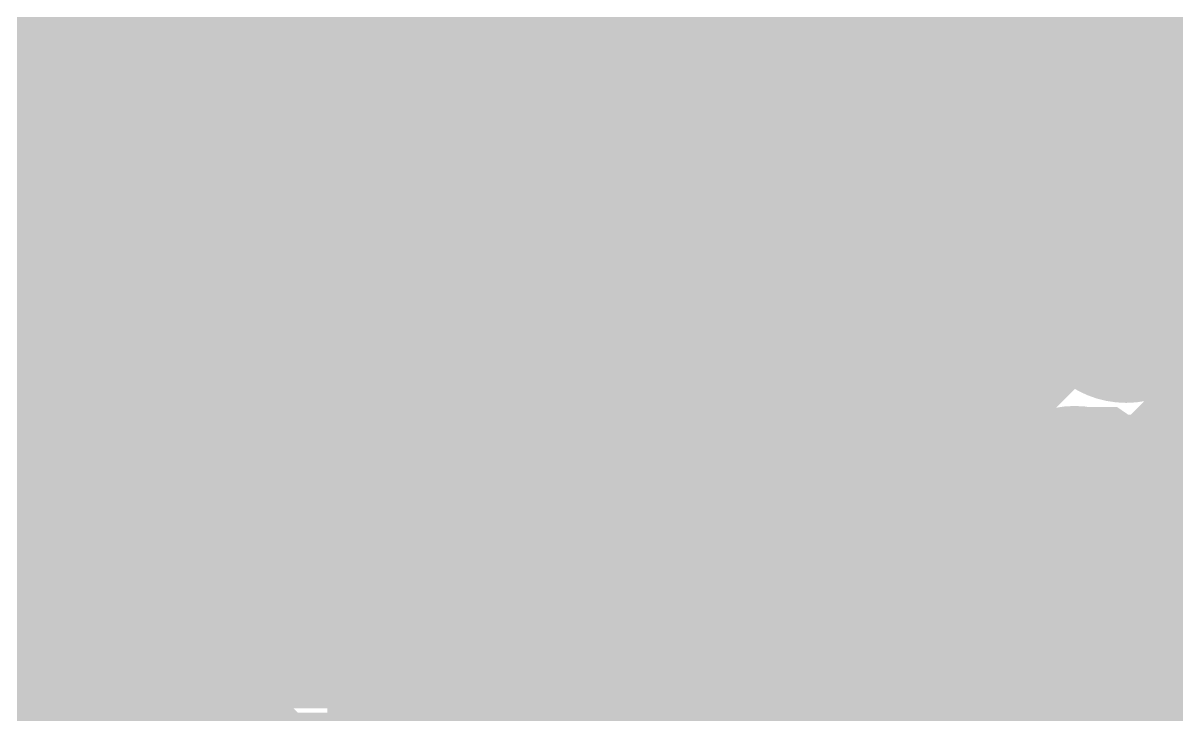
# Model space of a CAD drawing. Extents: x -72 to 72, y -47 to 50.
# Drawn here: x -17.5 to -11.81, y 23.11 to 26.52 of the extents above; entities that cross this region are included whole.
import ezdxf

# ---------------------------------------------------------------- set-up
doc = ezdxf.new("R2010")
doc.units = 0
doc.header["$MEASUREMENT"] = 0
doc.layers.get('0').update_dxf_attribs({"linetype": 'CONTINUOUS'})
for name, color, linetype in [('22-303-0_BOT', 7, 'CONTINUOUS'), ('22-303-0_DRD', 7, 'CONTINUOUS'), ('22-303-0_GND', 6, 'CONTINUOUS'), ('22-303-0_IN1', 4, 'CONTINUOUS'), ('22-303-0_IN2', 3, 'CONTINUOUS'), ('22-303-0_PWR', 5, 'CONTINUOUS'), ('22-303-0_SMB', 10, 'CONTINUOUS'), ('22-303-0_SMT', 14, 'CONTINUOUS'), ('22-303-0_SPB', 9, 'CONTINUOUS'), ('22-303-0_SPT', 12, 'CONTINUOUS'), ('22-303-0_SSB', 11, 'CONTINUOUS'), ('22-303-0_SST', 13, 'CONTINUOUS'), ('22-303-0_TOP', 8, 'CONTINUOUS'), ('THRUHOLE_TAP', 7, 'CONTINUOUS')]:
    doc.layers.add(name, color=color, linetype=linetype)

# ---------------------------------------------------------------- blocks, each defined once
blk = doc.blocks.new('RECTANGLE_37')
blk.add_solid([(0.508, 0.635), (0.508, -0.635), (-0.508, 0.635), (-0.508, -0.635)])
blk = doc.blocks.new('ROUND_48')
at = {"const_width": 0.29972}
blk.add_lwpolyline([(-0.14986, 0, 1), (0.14986, 0, 1)], format="xyb", close=True, dxfattribs=at)
blk = doc.blocks.new('RECTANGLE_59')
blk.add_solid([(0.29972, 0.19939), (0.29972, -0.19939), (-0.29972, 0.19939), (-0.29972, -0.19939)])
blk = doc.blocks.new('OBLONG_60')
at = {"const_width": 0.29972}
blk.add_lwpolyline([(0.59944, 0), (-0.59944, 0)], dxfattribs=at)
at = {"const_width": 0.14986}
for points in [[(-0.67437, 0, 1), (-0.52451, 0, 1)], [(0.52451, 0, 1), (0.67437, 0, 1)]]:
    blk.add_lwpolyline(points, format="xyb", close=True, dxfattribs=at)
blk = doc.blocks.new('ROUND_81')
at = {"const_width": 0.0635}
blk.add_lwpolyline([(-0.03175, 0, 1), (0.03175, 0, 1)], format="xyb", close=True, dxfattribs=at)
blk = doc.blocks.new('ROUND_82')
at = {"const_width": 0.50038}
blk.add_lwpolyline([(-0.25019, 0, 1), (0.25019, 0, 1)], format="xyb", close=True, dxfattribs=at)
blk = doc.blocks.new('ROUND_53')
at = {"const_width": 0.29972}
blk.add_lwpolyline([(-0.14986, 0, 1), (0.14986, 0, 1)], format="xyb", close=True, dxfattribs=at)
blk = doc.blocks.new('RECTANGLE_2')
blk.add_solid([(0.63627, 0.51308), (0.63627, -0.51308), (-0.63627, 0.51308), (-0.63627, -0.51308)])
blk = doc.blocks.new('RECTANGLE_4')
blk.add_solid([(0.4826, 0.4064), (0.4826, -0.4064), (-0.4826, 0.4064), (-0.4826, -0.4064)])
blk = doc.blocks.new('ROUND_95')
at = {"const_width": 0.10033}
blk.add_lwpolyline([(-0.050164, 0, 1), (0.050164, 0, 1)], format="xyb", close=True, dxfattribs=at)

msp = doc.modelspace()

# ---------------------------------------------------------------- linework, layer by layer
at = {"layer": '22-303-0_BOT'}
for points, const_width in [([(-13.97, 27.35072), (-13.25372, 27.35072), (-12.192, 26.289), (-11.43, 26.289)], 0.2032), ([(-21.59, 25.146), (-20.193, 26.543), (-14.76248, 26.543), (-14.605, 26.70048), (-13.97, 26.70048)], 0.2032), ([(-21.59, 25.146), (-20.193, 26.543), (-14.76248, 26.543), (-14.605, 26.70048), (-13.97, 26.70048)], 0.2032), ([(-12.9667, 26.48966), (-12.47902, 26.00198)], 0.254), ([(-12.9032, 26.42616), (-12.9032, 25.54224)], 0.254), ([(-12.84224, 26.3652), (-13.0429, 26.3652)], 0.254), ([(-12.6746, 26.19756), (-12.6746, 25.4254)], 0.254), ([(-12.61364, 26.1366), (-12.92352, 26.1366)], 0.254), ([(-21.971, 23.368), (-21.971, 23.622), (-19.54276, 26.05024), (-13.97, 26.05024)], 0.2032), ([(-12.446, 25.9715), (-12.446, 25.6159)], 0.254), ([(-12.33424, 25.908), (-12.93876, 25.908)], 0.254), ([(-12.2174, 25.8826), (-12.2174, 25.7302)], 0.254), ([(-11.87704, 25.8826), (-12.192, 25.8826)], 0.254), ([(-11.9888, 25.8826), (-11.9888, 25.74544)], 0.254), ([(-11.7602, 25.781), (-11.7602, 25.6667)], 0.254), ([(-14.95298, 25.64384), (-19.37512, 25.64384)], 0.254), ([(-17.4752, 25.64384), (-17.4752, 24.3078)], 0.254), ([(-17.2466, 25.64384), (-17.2466, 24.3078)], 0.254), ([(-17.018, 25.64384), (-17.018, 24.3078)], 0.254), ([(-16.7894, 25.64384), (-16.7894, 24.41194)], 0.254), ([(-16.5608, 25.64384), (-16.5608, 24.47798)], 0.254), ([(-16.3322, 25.64384), (-16.3322, 24.45258)], 0.254), ([(-16.1036, 25.64384), (-16.1036, 24.32304)], 0.254), ([(-15.875, 25.64384), (-15.875, 24.3078)], 0.254), ([(-15.6464, 25.64384), (-15.6464, 24.3078)], 0.254), ([(-15.4178, 25.64384), (-15.4178, 24.3078)], 0.254), ([(-15.1892, 25.64384), (-15.1892, 24.3078)], 0.254), ([(-12.34948, 25.6794), (-13.01242, 25.6794)], 0.254), ([(-11.34364, 25.6794), (-11.78052, 25.6794)], 0.254), ([(-12.96416, 25.6032), (-12.78636, 25.4254)], 0.254), ([(-15.02156, 25.4508), (-19.56816, 25.4508)], 0.254), ([(-12.5857, 25.4508), (-12.81176, 25.4508)], 0.254), ([(-12.60094, 25.4254), (-12.78636, 25.4254)], 0.254), ([(-13.97, 25.4), (-13.335, 25.4), (-12.954, 25.019), (-12.192, 25.019), (-12.065, 25.146)], 0.2032), ([(-14.98854, 25.2222), (-19.79676, 25.2222)], 0.254), ([(-14.9606, 25.16886), (-14.9606, 24.3078)], 0.254), ([(-14.77264, 24.9936), (-20.02536, 24.9936)], 0.254), ([(-14.732, 24.97582), (-14.732, 24.3078)], 0.254), ([(-13.45438, 24.94534), (-14.56944, 24.94534)], 0.254), ([(-14.5034, 24.94534), (-14.5034, 22.6314)], 0.254), ([(-14.2748, 24.94534), (-14.2748, 22.6314)], 0.254), ([(-14.0462, 24.94534), (-14.0462, 22.6314)], 0.254), ([(-13.8176, 24.94534), (-13.8176, 24.63546)], 0.254), ([(-13.589, 24.94534), (-13.589, 24.63546)], 0.254), ([(-13.45438, 24.94534), (-13.24102, 24.73198)], 0.254), ([(-13.3604, 24.85136), (-13.3604, 24.63546)], 0.254), ([(-13.27404, 24.765), (-20.25396, 24.765)], 0.254), ([(-13.83538, 24.63546), (-13.83538, 23.62454)], 0.254), ([(-13.08608, 24.63546), (-13.83538, 24.63546)], 0.254), ([(-13.83538, 24.5364), (-20.48256, 24.5364)], 0.254), ([(-16.93164, 24.3078), (-20.71116, 24.3078)], 0.254), ([(-16.93164, 24.3078), (-18.3388, 24.3078)], 0.254), ([(-14.6812, 24.3078), (-16.08582, 24.3078)], 0.254), ([(-13.83538, 24.3078), (-16.08582, 24.3078)], 0.254), ([(-15.494, 24.3078), (-15.494, 23.368)], 0.254), ([(-14.6812, 24.3078), (-14.6812, 22.6314)], 0.254), ([(-13.23086, 24.13), (-12.319, 24.13), (-13.23086, 24.13)], 0.2032), ([(-13.23086, 24.13), (-12.319, 24.13)], 0.2032), ([(-13.83538, 24.0792), (-14.6812, 24.0792)], 0.254), ([(-16.51, 23.876), (-17.018, 23.368), (-17.526, 23.368)], 0.2032), ([(-14.097, 23.876), (-14.605, 23.368), (-15.494, 23.368), (-14.605, 23.368), (-14.097, 23.876)], 0.2032), ([(-15.494, 23.368), (-14.605, 23.368), (-14.097, 23.876)], 0.2032), ([(-15.494, 23.368), (-14.605, 23.368), (-14.097, 23.876)], 0.2032), ([(-13.83538, 23.8506), (-14.6812, 23.8506)], 0.254), ([(-12.64666, 23.622), (-14.6812, 23.622)], 0.254), ([(-12.65174, 23.62454), (-13.83538, 23.62454)], 0.254), ([(-13.8176, 23.62454), (-13.8176, 23.33498)], 0.254), ([(-13.589, 23.62454), (-13.589, 23.33498)], 0.254), ([(-13.3604, 23.62454), (-13.3604, 23.33498)], 0.254), ([(-13.1318, 23.62454), (-13.1318, 23.33498)], 0.254), ([(-12.9032, 23.62454), (-12.9032, 23.33498)], 0.254), ([(-12.6746, 23.62454), (-12.6746, 23.33498)], 0.254), ([(-12.446, 23.53818), (-12.446, 23.43404)], 0.254), ([(-12.35456, 23.52548), (-12.47394, 23.4061)], 0.254), ([(-12.192, 20.066), (-12.192, 23.114), (-11.82624, 23.47976), (-11.43, 23.47976)], 0.2032), ([(-14.6812, 23.368), (-15.494, 23.368)], 0.254), ([(-12.48664, 23.3934), (-14.6812, 23.3934)], 0.254), ([(-12.62634, 23.33498), (-13.83538, 23.33498)], 0.254), ([(-13.83538, 23.33498), (-13.83538, 22.80666)], 0.254), ([(-12.62634, 23.33498), (-12.62634, 22.32406)], 0.254), ([(-13.83538, 23.1648), (-14.6812, 23.1648)], 0.254), ([(-12.59586, 23.1648), (-12.62634, 23.1648)], 0.254), ([(-12.5984, 23.114), (-12.5984, 20.85848)], 0.254)]:
    msp.add_lwpolyline(points, dxfattribs=dict(at, const_width=const_width))
at = {"layer": '22-303-0_BOT', "const_width": 0.254}
for points in [[(-13.05306, 26.37536, 0.0792031), (-12.96771, 26.49019)], [(-12.9159, 26.05024, 0.201995), (-13.0529, 26.37552)], [(-13.05306, 25.72512, 0.2019958), (-12.91613, 26.05024)], [(-12.47902, 26.00198, 0.1989124), (-12.192, 25.88309)], [(-11.87704, 25.8826, 0.2113087), (-11.43, 25.68484)], [(-12.065, 25.75052, 0.2795156), (-12.60094, 25.4254)], [(-11.55446, 25.46858, 0.2572849), (-12.065, 25.74991)], [(-12.96416, 25.6032, 0.0835955), (-13.0531, 25.72507)], [(-14.95298, 25.64384, 0.1425287), (-15.02393, 25.4)], [(-15.0241, 25.4, 0.4142136), (-14.56944, 24.94534)], [(-13.24102, 24.73198, 0.1139266), (-13.08616, 24.63521)], [(-16.51, 24.48052, 0.1958207), (-16.93234, 24.30852)], [(-16.08582, 24.3078, 0.1965999), (-16.51, 24.48129)], [(-12.65174, 23.62454, 0.1316093), (-12.35453, 23.52589)], [(-12.65174, 23.62454, 0.1316093), (-12.35453, 23.52589)], [(-12.47902, 23.40102, 0.1989124), (-12.59791, 23.114)]]:
    msp.add_lwpolyline(points, format="xyb", dxfattribs=at)
at = {"layer": '22-303-0_DRD', "const_width": 0.254}
for points in [[(-10.795, 26.924), (-12.065, 25.654)], [(-10.795, 25.654), (-12.065, 26.924)], [(-12.065, 26.289), (-13.335, 25.019)], [(-12.065, 25.019), (-13.335, 26.289)], [(-12.065, 26.289), (-13.335, 25.019)], [(-12.065, 25.019), (-13.335, 26.289)], [(-11.43, 25.781), (-12.7, 24.511)], [(-11.43, 24.511), (-12.7, 25.781)], [(-15.24, 25.4), (-16.51, 24.13)], [(-15.24, 24.13), (-16.51, 25.4)], [(-15.24, 25.4), (-16.51, 24.13)], [(-15.24, 24.13), (-16.51, 25.4)], [(-11.684, 24.765), (-12.954, 23.495)], [(-11.684, 23.495), (-12.954, 24.765)], [(-11.684, 24.765), (-12.954, 23.495)], [(-11.684, 23.495), (-12.954, 24.765)], [(-11.684, 24.765), (-12.954, 23.495)], [(-11.684, 23.495), (-12.954, 24.765)], [(-15.875, 24.511), (-17.145, 23.241)], [(-15.875, 23.241), (-17.145, 24.511)], [(-13.462, 24.511), (-14.732, 23.241)], [(-13.462, 23.241), (-14.732, 24.511)], [(-13.462, 24.511), (-14.732, 23.241)], [(-13.462, 23.241), (-14.732, 24.511)], [(-13.462, 24.511), (-14.732, 23.241)], [(-13.462, 23.241), (-14.732, 24.511)], [(-13.462, 24.511), (-14.732, 23.241)], [(-13.462, 23.241), (-14.732, 24.511)]]:
    msp.add_lwpolyline(points, dxfattribs=at)
at = {"layer": '22-303-0_IN1'}
for points, const_width in [([(-14.6558, 34.13506), (-14.6558, 24.10714)], 0.254), ([(-14.4272, 31.84906), (-14.4272, 24.38146)], 0.254), ([(-14.1986, 29.90088), (-14.1986, 24.47036)], 0.254), ([(-13.97, 29.65196), (-13.97, 24.46782)], 0.254), ([(-17.78, 22.225), (-17.78, 24.257), (-17.399, 24.638), (-17.399, 27.686), (-15.494, 29.591), (-15.367, 29.591)], 0.2032), ([(-13.7414, 29.42336), (-13.7414, 24.36368)], 0.254), ([(-14.8844, 29.22778), (-14.8844, 23.5204)], 0.254), ([(-13.5128, 29.19476), (-13.5128, 24.03094)], 0.254), ([(-15.113, 29.04236), (-15.113, 23.5204)], 0.254), ([(-15.3416, 28.98648), (-15.3416, 25.04948)], 0.254), ([(-15.5702, 28.94076), (-15.5702, 25.2857)], 0.254), ([(-15.7988, 28.71216), (-15.7988, 25.36444)], 0.254), ([(-16.0274, 28.48356), (-16.0274, 25.3492)], 0.254), ([(-16.256, 28.25496), (-16.256, 25.2349)], 0.254), ([(-16.4846, 28.02636), (-16.4846, 24.48052)], 0.254), ([(-16.7132, 27.79776), (-16.7132, 24.44496)], 0.254), ([(-16.9418, 27.56916), (-16.9418, 24.29764)], 0.254), ([(-16.9926, 27.51836), (-16.9926, 24.638)], 0.254), ([(-13.2842, 27.53106), (-13.2842, 25.80894)], 0.254), ([(-12.1412, 27.45486), (-12.1412, 25.88514)], 0.254), ([(-11.43, 27.305), (-10.795, 26.67), (-10.795, 24.765), (-12.446, 23.114), (-15.748, 23.114), (-16.51, 23.876)], 0.2032), ([(-13.0556, 27.19578), (-13.0556, 26.14168)], 0.254), ([(-12.3698, 27.178), (-12.3698, 26.15946)], 0.254), ([(-12.827, 27.09418), (-12.827, 26.24582)], 0.254), ([(-12.5984, 27.0891), (-12.5984, 26.24836)], 0.254), ([(-12.00658, 26.4668), (-16.9926, 26.4668)], 0.254), ([(-12.85494, 26.2382), (-16.9926, 26.2382)], 0.254), ([(-12.03198, 26.2382), (-12.54506, 26.2382)], 0.254), ([(-13.18768, 26.0096), (-16.9926, 26.0096)], 0.254), ([(-11.96594, 26.0096), (-12.20978, 26.0096)], 0.254), ([(-11.9126, 25.92578), (-11.9126, 25.7302)], 0.254), ([(-13.29182, 25.781), (-16.9926, 25.781)], 0.254), ([(-11.75766, 25.781), (-12.10818, 25.781)], 0.254), ([(-12.065, 25.75052), (-12.10318, 25.74931)], 0.254), ([(-13.29436, 25.5524), (-16.9926, 25.5524)], 0.254), ([(-13.2842, 25.49906), (-13.2842, 23.5204)], 0.254), ([(-16.10614, 25.3238), (-16.9926, 25.3238)], 0.254), ([(-13.20546, 25.3238), (-15.64386, 25.3238)], 0.254), ([(-13.0556, 25.16378), (-13.0556, 23.5204)], 0.254), ([(-16.38046, 25.0952), (-16.9926, 25.0952)], 0.254), ([(-12.93114, 25.0952), (-15.367, 25.0952)], 0.254), ([(-12.827, 25.06218), (-12.827, 24.45766)], 0.254), ([(-12.7, 25.04948), (-12.66197, 25.05067)], 0.254), ([(-12.7, 25.04948), (-12.66197, 25.05067)], 0.254), ([(-11.2014, 24.93264), (-11.76274, 24.36876)], 0.254), ([(-16.46936, 24.8666), (-16.9926, 24.8666)], 0.254), ([(-12.60094, 24.8666), (-15.2781, 24.8666)], 0.254), ([(-12.5984, 24.86152), (-12.5984, 24.66594)], 0.254), ([(-16.46682, 24.638), (-16.9926, 24.638)], 0.254), ([(-12.64666, 24.638), (-15.28318, 24.638)], 0.254), ([(-11.49604, 24.638), (-11.73734, 24.638)], 0.254), ([(-15.3416, 24.48052), (-15.3416, 23.5204)], 0.254), ([(-10.50798, 24.47798), (-12.1539, 22.82952)], 0.254), ([(-16.79448, 24.4094), (-17.06372, 24.4094)], 0.254), ([(-14.38148, 24.4094), (-15.38478, 24.4094)], 0.254), ([(-12.85494, 24.4094), (-13.81252, 24.4094)], 0.254), ([(-11.72464, 24.4094), (-11.78306, 24.4094)], 0.254), ([(-17.11198, 24.35098), (-17.3736, 24.08936)], 0.254), ([(-17.1704, 24.29256), (-17.1704, 21.9964)], 0.254), ([(-15.5702, 24.24176), (-15.5702, 23.5204)], 0.254), ([(-17.0307, 24.1808), (-17.28216, 24.1808)], 0.254), ([(-15.7988, 24.16556), (-15.7988, 23.73884)], 0.254), ([(-14.6177, 24.1808), (-15.72006, 24.1808)], 0.254), ([(-12.92098, 24.1808), (-13.57376, 24.1808)], 0.254), ([(-17.3736, 24.08936), (-17.3736, 22.67204)], 0.254), ([(-17.10944, 23.9522), (-17.3736, 23.9522)], 0.254), ([(-14.69644, 23.9522), (-15.91056, 23.9522)], 0.254), ([(-12.89558, 23.9522), (-13.49756, 23.9522)], 0.254), ([(-15.90548, 23.84552), (-15.90777, 23.87577)], 0.254), ([(-15.90548, 23.84552), (-15.58036, 23.5204)], 0.254), ([(-12.827, 23.80234), (-12.827, 23.5204)], 0.254), ([(-17.0942, 23.7236), (-17.3736, 23.7236)], 0.254), ([(-14.6812, 23.7236), (-15.78356, 23.7236)], 0.254), ([(-12.76604, 23.7236), (-13.5128, 23.7236)], 0.254), ([(-13.5128, 23.72106), (-13.5128, 23.5204)], 0.254), ([(-14.6558, 23.64486), (-14.6558, 23.5204)], 0.254), ([(-12.5984, 23.59406), (-12.5984, 23.53564)], 0.254), ([(-12.55776, 23.57374), (-12.61364, 23.5204)], 0.254), ([(-16.9799, 23.495), (-17.3736, 23.495)], 0.254), ([(-14.58468, 23.5204), (-15.58036, 23.5204)], 0.254), ([(-12.61364, 23.5204), (-13.60678, 23.5204)], 0.254), ([(-16.9418, 23.45182), (-16.9418, 21.9964)], 0.254), ([(-16.7132, 23.30704), (-16.7132, 21.9964)], 0.254), ([(-16.47444, 23.2664), (-17.3736, 23.2664)], 0.254), ([(-16.51, 23.27148), (-16.47956, 23.27224)], 0.254), ([(-16.4846, 23.27148), (-16.4846, 21.9964)], 0.254), ([(-16.47952, 23.27148), (-16.03502, 22.82698)], 0.254), ([(-11.34364, 23.2664), (-11.71956, 23.2664)], 0.254), ([(-11.9126, 23.07336), (-11.9126, 22.69744)], 0.254), ([(-16.24584, 23.0378), (-17.3736, 23.0378)], 0.254), ([(-16.256, 23.04796), (-16.256, 21.9964)], 0.254), ([(-11.57224, 23.0378), (-11.94816, 23.0378)], 0.254)]:
    msp.add_lwpolyline(points, dxfattribs=dict(at, const_width=const_width))
at = {"layer": '22-303-0_IN1', "const_width": 0.254}
for points in [[(-11.75766, 26.797, 0.2547946), (-12.03452, 26.289)], [(-12.7, 26.25852, 0.4142136), (-13.30452, 25.654)], [(-12.7, 26.25852, 0.4142136), (-13.30452, 25.654)], [(-12.1031, 25.74798, 0.3691804), (-12.7, 26.25852)], [(-12.1031, 25.74798, 0.3691804), (-12.7, 26.25852)], [(-12.03452, 26.289, 0.4142136), (-11.43, 25.68448)], [(-11.46048, 25.146, 0.4142136), (-12.065, 25.75052)], [(-13.30452, 25.654, 0.4142136), (-12.7, 25.04948)], [(-13.30452, 25.654, 0.4142136), (-12.7, 25.04948)], [(-15.875, 25.36952, 0.4142136), (-16.47952, 24.765)], [(-15.875, 25.36952, 0.4142136), (-16.47952, 24.765)], [(-15.27048, 24.765, 0.4142136), (-15.875, 25.36952)], [(-15.27048, 24.765, 0.4142136), (-15.875, 25.36952)], [(-11.89736, 24.56434, 0.3342209), (-11.46048, 25.146)], [(-12.6619, 25.04948, 0.1621342), (-12.48485, 24.71088)], [(-16.47952, 24.765, 0.1278732), (-16.40297, 24.47056)], [(-16.47952, 24.765, 0.1278732), (-16.40297, 24.47056)], [(-15.875, 24.16048, 0.4142136), (-15.27048, 24.765)], [(-15.875, 24.16048, 0.4142136), (-15.27048, 24.765)], [(-12.4841, 24.71166, 0.3353427), (-12.92352, 24.13)], [(-12.4841, 24.71166, 0.3353427), (-12.92352, 24.13)], [(-17.11198, 24.35098, 0.1989124), (-16.99309, 24.638)], [(-17.11198, 24.35098, 0.1989124), (-16.99309, 24.638)], [(-11.76274, 24.36876, 0.0990195), (-11.89736, 24.56434)], [(-11.76274, 24.36876, 0.0990195), (-11.89736, 24.56434)], [(-16.51, 24.48052, 0.4142136), (-17.11452, 23.876)], [(-16.40332, 24.47036, 0.0444282), (-16.51, 24.47986)], [(-14.097, 24.48052, 0.4142136), (-14.70152, 23.876)], [(-14.097, 24.48052, 0.4142136), (-14.70152, 23.876)], [(-13.49248, 23.876, 0.4142136), (-14.097, 24.48052)], [(-13.49248, 23.876, 0.4142136), (-14.097, 24.48052)], [(-15.90548, 23.876, 0.127872), (-15.98203, 24.17044)], [(-15.98168, 24.17064, 0.0444282), (-15.875, 24.16114)], [(-15.98168, 24.17064, 0.0444282), (-15.875, 24.16114)], [(-12.92352, 24.13, 0.2998715), (-12.55776, 23.57374)], [(-12.92352, 24.13, 0.2998715), (-12.55776, 23.57374)], [(-17.11452, 23.876, 0.4142136), (-16.51, 23.27148)], [(-14.70152, 23.876, 0.1588248), (-14.58546, 23.51983)], [(-14.70152, 23.876, 0.1588248), (-14.58546, 23.51983)], [(-13.60678, 23.5204, 0.1581908), (-13.49139, 23.876)], [(-13.60678, 23.5204, 0.1581908), (-13.49139, 23.876)]]:
    msp.add_lwpolyline(points, format="xyb", dxfattribs=at)
at = {"layer": '22-303-0_IN2', "const_width": 0.254}
for points in [[(-17.4752, 27.9146), (-17.4752, 23.2664)], [(-17.2466, 27.9146), (-17.2466, 23.2664)], [(-17.018, 27.9146), (-17.018, 24.20366)], [(-16.7894, 27.9146), (-16.7894, 24.41194)], [(-16.5608, 27.9146), (-16.5608, 24.47798)], [(-16.3322, 27.9146), (-16.3322, 24.45258)], [(-16.1036, 27.9146), (-16.1036, 24.32304)], [(-15.875, 27.9146), (-15.875, 23.2664)], [(-15.6464, 27.9146), (-15.6464, 23.2664)], [(-15.4178, 27.9146), (-15.4178, 23.2664)], [(-15.1892, 27.9146), (-15.1892, 23.2664)], [(-14.9606, 27.9146), (-14.9606, 23.2664)], [(-14.732, 27.9146), (-14.732, 23.2664)], [(-14.5034, 27.9146), (-14.5034, 23.2664)], [(-14.2748, 27.9146), (-14.2748, 23.2664)], [(-14.0462, 27.9146), (-14.0462, 23.2664)], [(-13.8176, 27.9146), (-13.8176, 23.2664)], [(-13.589, 27.9146), (-13.589, 23.2664)], [(-13.3604, 27.9146), (-13.3604, 23.2664)], [(-12.2174, 27.32278), (-12.2174, 25.7302)], [(-13.1318, 27.26182), (-13.1318, 23.2664)], [(-12.9032, 27.11704), (-12.9032, 24.28494)], [(-12.446, 27.13736), (-12.446, 25.6159)], [(-12.6746, 27.08148), (-12.6746, 24.61768)], [(-11.9888, 27.07386), (-11.9888, 26.52014)], [(-11.9507, 26.5938), (-21.19376, 26.5938)], [(-12.02944, 26.3652), (-31.6738, 26.3652)], [(-12.0142, 26.1366), (-32.004, 26.1366)], [(-11.9888, 26.05786), (-11.9888, 25.74544)], [(-11.8999, 25.908), (-32.33166, 25.908)], [(-11.7602, 25.781), (-11.7602, 25.6667)], [(-12.34948, 25.6794), (-21.30552, 25.6794)], [(-9.05764, 25.6794), (-11.78052, 25.6794)], [(-12.5857, 25.4508), (-21.06676, 25.4508)], [(-12.66444, 25.2222), (-20.99056, 25.2222)], [(-12.6492, 24.9936), (-21.0058, 24.9936)], [(-12.5349, 24.765), (-21.1201, 24.765)], [(-11.7602, 24.62276), (-11.7602, 24.36114)], [(-12.76604, 24.5364), (-21.1836, 24.5364)], [(-10.20064, 24.5364), (-11.87196, 24.5364)], [(-16.93164, 24.3078), (-21.1836, 24.3078)], [(-12.89558, 24.3078), (-16.08582, 24.3078)], [(-10.42924, 24.3078), (-11.73988, 24.3078)], [(-17.07896, 24.0792), (-21.1836, 24.0792)], [(-12.92098, 24.0792), (-15.94104, 24.0792)], [(-10.65784, 24.0792), (-11.71702, 24.0792)], [(-12.9032, 23.97506), (-12.9032, 23.2664)], [(-11.7602, 23.89886), (-11.7602, 23.2664)], [(-17.11452, 23.8506), (-21.1836, 23.8506)], [(-12.85494, 23.8506), (-15.90548, 23.8506)], [(-10.88644, 23.8506), (-11.78306, 23.8506)], [(-12.6746, 23.63978), (-12.6746, 23.2664)], [(-17.05864, 23.622), (-21.1836, 23.622)], [(-12.64666, 23.622), (-15.96136, 23.622)], [(-11.11504, 23.622), (-11.99134, 23.622)], [(-11.9888, 23.622), (-11.9888, 23.2664)], [(-17.018, 23.54834), (-17.018, 23.2664)], [(-12.446, 23.53818), (-12.446, 23.2664)], [(-12.2174, 23.5331), (-12.2174, 23.2664)], [(-16.1036, 23.42896), (-16.1036, 23.2664)], [(-16.87322, 23.3934), (-21.1836, 23.3934)], [(-11.34364, 23.3934), (-16.14678, 23.3934)], [(-16.7894, 23.34006), (-16.7894, 23.2664)], [(-11.47064, 23.2664), (-19.304, 23.2664)], [(-16.3322, 23.29688), (-16.3322, 23.2664)]]:
    msp.add_lwpolyline(points, dxfattribs=at)
for points in [[(-11.75766, 26.797, 0.2547946), (-12.03452, 26.289)], [(-12.03452, 26.289, 0.4142136), (-11.43, 25.68448)], [(-12.065, 25.75052, 0.4142136), (-12.66952, 25.146)], [(-11.46048, 25.146, 0.4142136), (-12.065, 25.75052)], [(-12.66952, 25.146, 0.2035576), (-12.48476, 24.71097)], [(-11.89736, 24.56434, 0.3342209), (-11.46048, 25.146)], [(-12.4841, 24.71166, 0.3353427), (-12.92352, 24.13)], [(-12.4841, 24.71166, 0.3353427), (-12.92352, 24.13)], [(-11.71448, 24.13, 0.20277), (-11.89793, 24.56375)], [(-11.71448, 24.13, 0.20277), (-11.89793, 24.56375)], [(-16.51, 24.48052, 0.4142136), (-17.11452, 23.876)], [(-15.90548, 23.876, 0.4142136), (-16.51, 24.48052)], [(-12.92352, 24.13, 0.4142136), (-12.319, 23.52548)], [(-12.92352, 24.13, 0.4142136), (-12.319, 23.52548)], [(-12.319, 23.52548, 0.4142136), (-11.71448, 24.13)], [(-12.319, 23.52548, 0.4142136), (-11.71448, 24.13)], [(-17.11452, 23.876, 0.4142136), (-16.51, 23.27148)], [(-16.51, 23.27148, 0.4142136), (-15.90548, 23.876)]]:
    msp.add_lwpolyline(points, format="xyb", dxfattribs=at)
at = {"layer": '22-303-0_SSB', "const_width": 0.1524}
for points in [[(-12.3698, 24.89962), (-12.87018, 25.4), (-12.87018, 31.6992), (-8.4709, 31.6992), (-8.4709, 24.89962), (-12.3698, 24.89962)], [(-12.192, 26.03754), (-12.192, 25.35936)], [(-12.05484, 26.0604), (-12.05484, 25.33904)], [(-11.91768, 26.02738), (-11.91768, 25.37206)], [(-11.85418, 25.98928), (-12.28344, 25.98928)], [(-12.32916, 25.95118), (-12.32916, 25.44826)], [(-11.78052, 25.91308), (-11.78052, 25.48382)], [(-11.74242, 25.85212), (-12.39774, 25.85212)], [(-11.7094, 25.71496), (-12.43076, 25.71496)], [(-11.72972, 25.5778), (-12.4079, 25.5778)], [(-11.81862, 25.44064), (-12.32154, 25.44064)], [(-18.542, 24.511), (-14.478, 24.511), (-14.478, 19.939), (-16.256, 19.939), (-16.51, 20.193), (-16.764, 19.939), (-18.542, 19.939), (-18.542, 24.511)], [(-10.9474, 24.511), (-10.9474, 22.4536), (-13.716, 22.4536), (-13.716, 24.511), (-10.9474, 24.511)]]:
    msp.add_lwpolyline(points, dxfattribs=at)
for points in [[(-12.07008, 26.0604, 0.4142136), (-12.43076, 25.69972)], [(-11.7094, 25.69972, 0.4142136), (-12.07008, 26.0604)], [(-12.43076, 25.69972, 0.4142136), (-12.07008, 25.33904)], [(-12.07008, 25.33904, 0.4142136), (-11.7094, 25.69972)]]:
    msp.add_lwpolyline(points, format="xyb", dxfattribs=at)
at = {"layer": '22-303-0_SST', "const_width": 0.1524}
for points in [[(-17.018, 23.368), (-19.812, 23.368), (-19.812, 28.702), (-17.018, 28.702), (-17.018, 23.368)], [(-13.081, 24.892), (-13.081, 28.448), (-14.859, 28.448), (-14.859, 24.892), (-13.081, 24.892)], [(-16.7005, 28.1305), (-16.7005, 25.2095), (-15.0622, 25.2095), (-15.0622, 28.1305), (-16.7005, 28.1305)], [(-11.9634, 25.32888), (-12.13358, 25.3873), (-12.30376, 25.3873), (-12.4714, 25.32888), (-12.4714, 24.97328), (-12.30376, 24.91486), (-12.13358, 24.91486), (-11.9634, 24.97328), (-11.9634, 25.32888), (-11.79576, 25.3873), (-11.62558, 25.3873), (-11.4554, 25.32888), (-11.4554, 24.97328), (-11.62558, 24.91486), (-11.79576, 24.91486), (-11.9634, 24.97328)], [(-15.32636, 23.97506), (-15.38478, 23.80488), (-15.74038, 23.80488), (-15.7988, 23.97506), (-15.7988, 24.6507), (-15.74038, 24.82088), (-15.38478, 24.82088), (-15.32636, 24.6507)], [(-14.90218, 24.31288), (-14.54658, 24.31288), (-14.48816, 24.1427), (-14.48816, 23.97506), (-14.54658, 23.80488), (-14.90218, 23.80488), (-14.9606, 23.97506), (-14.9606, 24.1427), (-14.72438, 24.82088)], [(-13.70838, 24.31288), (-14.06398, 24.31288), (-14.1224, 24.48306), (-14.1224, 24.6507), (-14.06398, 24.82088), (-13.70838, 24.82088), (-13.64996, 24.6507), (-13.64996, 24.48306), (-13.88618, 23.80488)], [(-11.9634, 24.07666), (-11.9634, 24.43226), (-12.13358, 24.5491), (-12.30376, 24.5491), (-12.4714, 24.43226), (-12.4714, 24.07666), (-11.4554, 24.07666)], [(-11.9634, 24.3713), (-11.4554, 24.5491)], [(-13.1445, 20.7645), (-13.1445, 23.6855), (-14.7828, 23.6855), (-14.7828, 20.7645), (-13.1445, 20.7645)], [(-11.2395, 20.7645), (-11.2395, 23.6855), (-12.8778, 23.6855), (-12.8778, 20.7645), (-11.2395, 20.7645)], [(-16.51, 23.368), (-15.24, 23.368), (-14.986, 23.114), (-14.986, 19.812), (-16.764, 19.812), (-16.764, 23.114), (-16.51, 23.368)]]:
    msp.add_lwpolyline(points, dxfattribs=at)
at = {"layer": '22-303-0_TOP'}
for points, const_width in [([(-20.89658, 16.4719), (-20.89658, 18.08988), (-20.066, 18.92808), (-20.066, 25.908), (-19.685, 26.289), (-17.018, 26.289), (-16.637, 26.67), (-12.446, 26.67), (-12.065, 27.051), (-12.065, 27.686), (-11.176, 28.575), (-9.144, 28.575), (-8.636, 29.083)], 0.2032), ([(-11.95832, 26.58364), (-12.1539, 26.38552)], 0.254), ([(-11.9888, 26.55316), (-11.9888, 26.52014)], 0.254), ([(-12.2174, 26.33472), (-12.2174, 25.7302)], 0.254), ([(-12.02944, 26.3652), (-12.17676, 26.3652)], 0.254), ([(-14.91234, 26.2636), (-15.0876, 26.2636)], 0.254), ([(-15.0876, 26.2636), (-15.0876, 25.2476)], 0.254), ([(-14.9606, 26.2636), (-14.9606, 24.97328)], 0.254), ([(-14.91234, 26.2636), (-14.91234, 25.00122)], 0.254), ([(-13.02766, 26.2636), (-13.02766, 24.83612)], 0.254), ([(-12.446, 26.2636), (-13.02766, 26.2636)], 0.254), ([(-12.9032, 26.2636), (-12.9032, 24.28494)], 0.254), ([(-12.6746, 26.2636), (-12.6746, 24.61768)], 0.254), ([(-12.446, 26.2636), (-12.446, 25.6159)], 0.254), ([(-14.91234, 26.1366), (-15.0876, 26.1366)], 0.254), ([(-12.0142, 26.1366), (-13.02766, 26.1366)], 0.254), ([(-16.6624, 26.07056), (-16.73098, 26.00198)], 0.254), ([(-16.6624, 26.07056), (-16.6624, 25.2476)], 0.254), ([(-11.9888, 26.05786), (-11.9888, 25.74544)], 0.254), ([(-16.7894, 25.95372), (-16.7894, 24.41194)], 0.254), ([(-15.875, 25.2476), (-15.875, 25.9588)], 0.254), ([(-15.0876, 25.9588), (-15.875, 25.9588)], 0.254), ([(-15.875, 24.765), (-15.875, 25.9588)], 0.2032), ([(-15.875, 25.9588), (-15.875, 24.765)], 0.2032), ([(-17.018, 25.8826), (-19.51736, 25.8826)], 0.254), ([(-17.4752, 25.8826), (-17.4752, 25.1714)], 0.254), ([(-17.2466, 25.8826), (-17.2466, 25.1714)], 0.254), ([(-17.018, 25.8826), (-17.018, 24.20366)], 0.254), ([(-16.6624, 25.908), (-16.87576, 25.908)], 0.254), ([(-14.91234, 25.908), (-15.0876, 25.908)], 0.254), ([(-11.8999, 25.908), (-13.02766, 25.908)], 0.254), ([(-11.7602, 25.781), (-11.7602, 25.6667)], 0.254), ([(-16.6624, 25.6794), (-19.6596, 25.6794)], 0.254), ([(-14.91234, 25.6794), (-15.0876, 25.6794)], 0.254), ([(-14.91234, 25.654), (-13.97, 25.654)], 0.254), ([(-13.02766, 25.654), (-13.97, 25.654)], 0.254), ([(-12.34948, 25.6794), (-13.02766, 25.6794)], 0.254), ([(-11.10234, 25.6794), (-11.78052, 25.6794)], 0.254), ([(-12.7, 25.654), (-13.97, 25.654)], 0.2032), ([(-13.97, 25.654), (-12.7, 25.654)], 0.2032), ([(-12.065, 25.146), (-11.049, 24.13), (-4.191, 24.13), (-2.667, 22.606), (-0.762, 22.606), (0.635, 24.003), (3.302, 24.003), (4.191, 24.892), (5.08, 24.892), (5.08, 25.146), (5.461, 25.527)], 0.2032), ([(-16.6624, 25.4508), (-19.6596, 25.4508)], 0.254), ([(-14.91234, 25.4508), (-15.0876, 25.4508)], 0.254), ([(-12.5857, 25.4508), (-13.02766, 25.4508)], 0.254), ([(-15.0876, 25.2476), (-16.6624, 25.2476)], 0.254), ([(-16.5608, 25.2476), (-16.5608, 24.47798)], 0.254), ([(-16.3322, 25.2476), (-16.3322, 24.45258)], 0.254), ([(-16.1036, 25.2476), (-16.1036, 24.32304)], 0.254), ([(-15.875, 25.2476), (-15.875, 24.06904)], 0.254), ([(-15.6464, 25.2476), (-15.6464, 24.29764)], 0.254), ([(-15.4178, 25.2476), (-15.4178, 24.52624)], 0.254), ([(-15.1892, 25.2476), (-15.1892, 24.75484)], 0.254), ([(-14.91234, 25.2222), (-19.6596, 25.2222)], 0.254), ([(-12.66444, 25.2222), (-13.02766, 25.2222)], 0.254), ([(-17.2085, 25.1714), (-19.6215, 25.1714)], 0.254), ([(-17.2085, 25.1714), (-17.2085, 23.5458)], 0.254), ([(-14.92758, 24.9936), (-17.2085, 24.9936)], 0.254), ([(-12.6492, 24.9936), (-13.02766, 24.9936)], 0.254), ([(-15.01902, 24.92502), (-15.92326, 24.02078)], 0.254), ([(-13.46708, 24.83612), (-12.90574, 24.27478)], 0.254), ([(-13.02766, 24.83612), (-13.46708, 24.83612)], 0.254), ([(-13.3604, 24.83612), (-13.3604, 24.72944)], 0.254), ([(-13.1318, 24.83612), (-13.1318, 24.50084)], 0.254), ([(-15.17904, 24.765), (-17.2085, 24.765)], 0.254), ([(-12.5349, 24.765), (-13.39596, 24.765)], 0.254), ([(-12.065, 22.9362), (-12.1412, 22.9362), (-13.843, 24.638), (-14.732, 24.638), (-15.875, 23.495), (-15.875, 22.606)], 0.2032), ([(-15.40764, 24.5364), (-17.2085, 24.5364)], 0.254), ([(-12.76604, 24.5364), (-13.16736, 24.5364)], 0.254), ([(-17.2085, 24.3586), (-18.415, 24.3586)], 0.254), ([(-16.93164, 24.3078), (-17.2085, 24.3078)], 0.254), ([(-15.63624, 24.3078), (-16.08582, 24.3078)], 0.254), ([(-12.89558, 24.3078), (-12.93876, 24.3078)], 0.254), ([(-14.56436, 24.2316), (-15.37208, 23.42388)], 0.254), ([(-14.01064, 24.2316), (-14.56436, 24.2316)], 0.254), ([(-14.5034, 24.2316), (-14.5034, 23.6474)], 0.254), ([(-14.2748, 24.2316), (-14.2748, 23.6474)], 0.254), ([(-14.0462, 24.2316), (-14.0462, 23.6474)], 0.254), ([(-14.01064, 24.2316), (-13.42644, 23.6474)], 0.254), ([(-17.07896, 24.0792), (-17.2085, 24.0792)], 0.254), ([(-15.86484, 24.0792), (-15.94104, 24.0792)], 0.254), ([(-14.732, 24.06396), (-14.732, 23.6474)], 0.254), ([(-13.85824, 24.0792), (-14.71676, 24.0792)], 0.254), ([(-13.8176, 24.03856), (-13.8176, 23.6474)], 0.254), ([(-17.11452, 23.8506), (-17.2085, 23.8506)], 0.254), ([(-14.9606, 23.83536), (-14.9606, 23.42388)], 0.254), ([(-13.62964, 23.8506), (-14.94536, 23.8506)], 0.254), ([(-14.097, 23.876), (-13.97, 23.749), (-13.97, 22.9362)], 0.2032), ([(-13.589, 23.80996), (-13.589, 23.6474)], 0.254), ([(-14.7574, 23.6474), (-14.7574, 22.60092)], 0.254), ([(-13.42644, 23.6474), (-14.7574, 23.6474)], 0.254), ([(-13.97, 23.6474), (-13.97, 22.9362)], 0.254), ([(-17.05864, 23.622), (-17.2085, 23.622)], 0.254), ([(-15.1892, 23.60676), (-15.1892, 23.42388)], 0.254), ([(-14.7574, 23.622), (-15.17396, 23.622)], 0.254), ([(-17.2085, 23.5458), (-19.6215, 23.5458)], 0.254), ([(-17.4752, 23.5458), (-17.4752, 22.7457)], 0.254), ([(-17.2466, 23.5458), (-17.2466, 22.50948)], 0.254), ([(-17.018, 23.54834), (-17.018, 21.65604)], 0.254), ([(-14.93266, 23.42388), (-15.37208, 23.42388)], 0.254), ([(-14.93266, 23.42388), (-14.93266, 22.47138)], 0.254), ([(-16.87322, 23.3934), (-19.6596, 23.3934)], 0.254), ([(-14.7574, 23.3934), (-14.93266, 23.3934)], 0.254), ([(-13.1826, 23.40356), (-12.8524, 23.07336)], 0.254), ([(-13.1826, 23.40356), (-13.1826, 22.6314)], 0.254), ([(-16.81734, 23.3553), (-16.81734, 21.8567)], 0.254), ([(-13.1318, 23.35276), (-13.1318, 22.6314)], 0.254), ([(-16.81734, 23.1648), (-19.6596, 23.1648)], 0.254), ([(-14.7574, 23.1648), (-14.93266, 23.1648)], 0.254), ([(-12.94384, 23.1648), (-13.1826, 23.1648)], 0.254), ([(-12.9032, 23.12416), (-12.9032, 22.6314)], 0.254), ([(-12.8524, 23.07336), (-12.8524, 22.6314)], 0.254)]:
    msp.add_lwpolyline(points, dxfattribs=dict(at, const_width=const_width))
at = {"layer": '22-303-0_TOP', "const_width": 0.254}
for points in [[(-11.95832, 26.58364, 0.1278727), (-12.03492, 26.289)], [(-12.446, 26.2636, 0.1989124), (-12.15863, 26.38263)], [(-12.03452, 26.289, 0.4142136), (-11.43, 25.68448)], [(-17.018, 25.8826, 0.1989124), (-16.73063, 26.00163)], [(-12.065, 25.75052, 0.4142136), (-12.66952, 25.146)], [(-11.46048, 25.146, 0.4142136), (-12.065, 25.75052)], [(-12.66952, 25.146, 0.2035576), (-12.48476, 24.71097)], [(-14.91234, 25.00122, 0.0813164), (-15.01875, 24.92475)], [(-14.91234, 25.00122, 0.0813164), (-15.01875, 24.92475)], [(-12.4841, 24.71166, 0.2693192), (-12.90603, 24.27485)], [(-12.4841, 24.71166, 0.2693192), (-12.90603, 24.27485)], [(-16.51, 24.48052, 0.4142136), (-17.11452, 23.876)], [(-15.92326, 24.02078, 0.3450056), (-16.51, 24.48052)], [(-17.11452, 23.876, 0.265375), (-16.81728, 23.3554)]]:
    msp.add_lwpolyline(points, format="xyb", dxfattribs=at)

# ---------------------------------------------------------------- block references
at = {"layer": '22-303-0_BOT'}
for name, p in [('OBLONG_60', (-13.97, 26.05024)), ('ROUND_48', (-12.7, 25.654)), ('OBLONG_60', (-13.97, 25.4)), ('ROUND_48', (-12.065, 25.146)), ('ROUND_48', (-15.875, 24.765)), ('ROUND_48', (-12.319, 24.13)), ('RECTANGLE_59', (-13.23086, 24.13)), ('ROUND_48', (-16.51, 23.876)), ('ROUND_48', (-14.097, 23.876)), ('RECTANGLE_37', (-17.526, 23.368)), ('RECTANGLE_37', (-15.494, 23.368))]:
    msp.add_blockref(name, p, dxfattribs=at)
at = {"layer": '22-303-0_GND'}
for name, p in [('ROUND_82', (-11.43, 26.289)), ('ROUND_81', (-12.7, 25.654)), ('ROUND_82', (-12.065, 25.146)), ('ROUND_81', (-15.875, 24.765)), ('ROUND_82', (-12.319, 24.13)), ('ROUND_82', (-16.51, 23.876)), ('ROUND_81', (-14.097, 23.876))]:
    msp.add_blockref(name, p, dxfattribs=at)
at = {"layer": '22-303-0_IN1'}
for name, p in [('ROUND_53', (-12.7, 25.654)), ('ROUND_48', (-12.065, 25.146)), ('ROUND_53', (-15.875, 24.765)), ('ROUND_48', (-12.319, 24.13)), ('ROUND_48', (-16.51, 23.876)), ('ROUND_53', (-14.097, 23.876))]:
    msp.add_blockref(name, p, dxfattribs=at)
at = {"layer": '22-303-0_IN2'}
for name, p in [('ROUND_53', (-12.7, 25.654)), ('ROUND_48', (-12.065, 25.146)), ('ROUND_53', (-15.875, 24.765)), ('ROUND_48', (-12.319, 24.13)), ('ROUND_53', (-16.51, 23.876)), ('ROUND_53', (-14.097, 23.876))]:
    msp.add_blockref(name, p, dxfattribs=at)
at = {"layer": '22-303-0_PWR'}
for name, p in [('ROUND_82', (-11.43, 26.289)), ('ROUND_82', (-12.7, 25.654)), ('ROUND_82', (-12.065, 25.146)), ('ROUND_82', (-15.875, 24.765)), ('ROUND_82', (-16.51, 23.876)), ('ROUND_82', (-14.097, 23.876)), ('ROUND_81', (-12.319, 24.13))]:
    msp.add_blockref(name, p, dxfattribs=at)
at = {"layer": '22-303-0_SMB'}
for name, p in [('OBLONG_60', (-13.97, 26.05024)), ('OBLONG_60', (-13.97, 25.4)), ('RECTANGLE_59', (-13.23086, 24.13)), ('RECTANGLE_37', (-17.526, 23.368)), ('RECTANGLE_37', (-15.494, 23.368))]:
    msp.add_blockref(name, p, dxfattribs=at)
at = {"layer": '22-303-0_SMT'}
for name, p in [('RECTANGLE_4', (-15.875, 25.9588)), ('RECTANGLE_2', (-13.97, 25.654)), ('RECTANGLE_4', (-13.97, 22.9362)), ('RECTANGLE_4', (-12.065, 22.9362)), ('RECTANGLE_2', (-15.875, 22.606))]:
    msp.add_blockref(name, p, dxfattribs=at)
at = {"layer": '22-303-0_SPB'}
for name, p in [('OBLONG_60', (-13.97, 26.05024)), ('OBLONG_60', (-13.97, 25.4)), ('RECTANGLE_59', (-13.23086, 24.13)), ('RECTANGLE_37', (-17.526, 23.368)), ('RECTANGLE_37', (-15.494, 23.368))]:
    msp.add_blockref(name, p, dxfattribs=at)
at = {"layer": '22-303-0_SPT'}
for name, p in [('RECTANGLE_4', (-15.875, 25.9588)), ('RECTANGLE_2', (-13.97, 25.654)), ('RECTANGLE_4', (-13.97, 22.9362)), ('RECTANGLE_4', (-12.065, 22.9362)), ('RECTANGLE_2', (-15.875, 22.606))]:
    msp.add_blockref(name, p, dxfattribs=at)
at = {"layer": '22-303-0_TOP'}
for name, p in [('RECTANGLE_4', (-15.875, 25.9588)), ('RECTANGLE_2', (-13.97, 25.654)), ('ROUND_48', (-12.7, 25.654)), ('ROUND_48', (-12.065, 25.146)), ('ROUND_48', (-15.875, 24.765)), ('ROUND_48', (-12.319, 24.13)), ('ROUND_48', (-16.51, 23.876)), ('ROUND_48', (-14.097, 23.876)), ('RECTANGLE_4', (-13.97, 22.9362)), ('RECTANGLE_4', (-12.065, 22.9362)), ('RECTANGLE_2', (-15.875, 22.606))]:
    msp.add_blockref(name, p, dxfattribs=at)
at = {"layer": 'THRUHOLE_TAP'}
for p in [(-12.7, 25.654), (-12.065, 25.146), (-15.875, 24.765), (-12.319, 24.13), (-16.51, 23.876), (-14.097, 23.876)]:
    msp.add_blockref('ROUND_95', p, dxfattribs=at)

doc.saveas('drawing.dxf')
